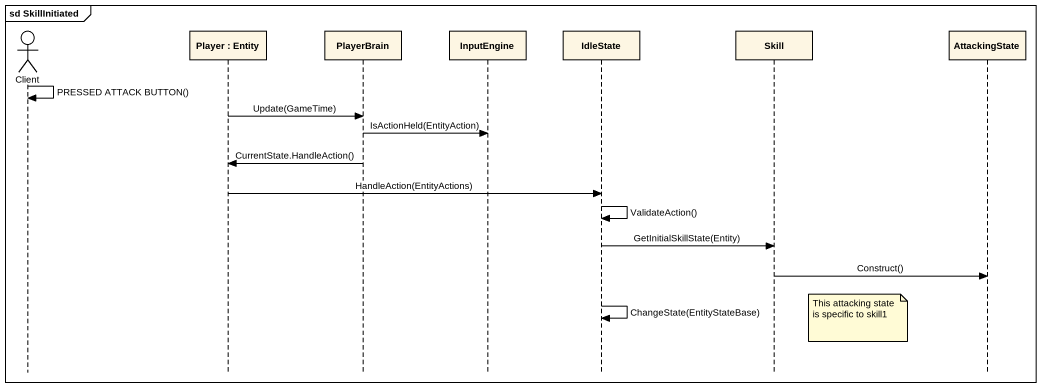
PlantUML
@startuml
mainframe sd SkillInitiated
hide footbox
actor Client
participant "Player : Entity" as Player
participant PlayerBrain
participant InputEngine
participant IdleState
participant Skill
participant AttackingState

Client -> Client : PRESSED ATTACK BUTTON()
Player -> PlayerBrain : Update(GameTime)
PlayerBrain -> InputEngine : IsActionHeld(EntityAction)
PlayerBrain -> Player : CurrentState.HandleAction()
Player -> IdleState : HandleAction(EntityActions)
IdleState -> IdleState : ValidateAction()
IdleState -> Skill : GetInitialSkillState(Entity)
Skill -> AttackingState : Construct()
IdleState -> IdleState : ChangeState(EntityStateBase)
note right of Skill : This attacking state is specific to skill1
@enduml
